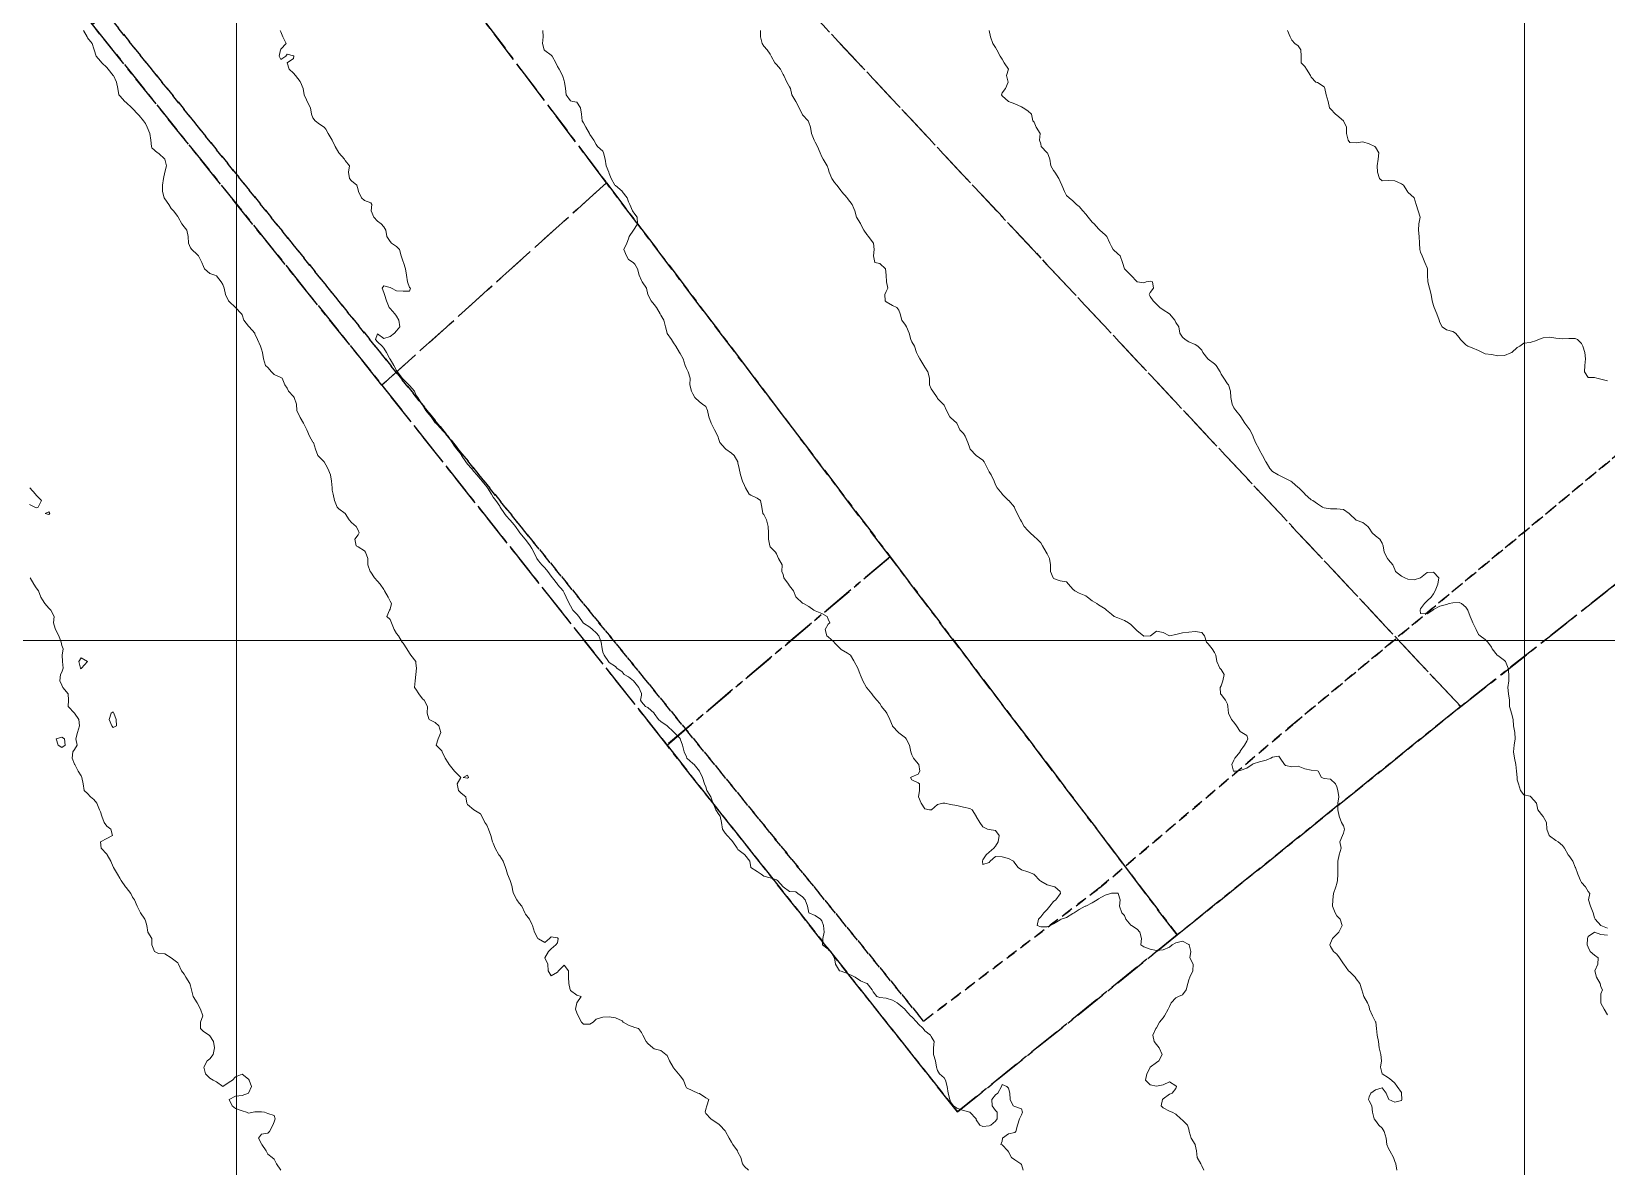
# Model space of a CAD drawing. Header units: centimetres. Extents: x 0 to 642158, y -847 to 649707.
# Drawn here: x 616350.9 to 616473.2, y 619946.5 to 620034.7 of the extents above; entities that cross this region are included whole.
import ezdxf

# ---------------------------------------------------------------- set-up
doc = ezdxf.new("R2010")
doc.units = ezdxf.units.CM
doc.header["$MEASUREMENT"] = 0
doc.linetypes.add('CENTERX2', pattern=[4, 2.5, -0.5, 0.5, -0.5])
doc.linetypes.add('JIS_02_0.7', pattern=[1.35, 0.75, -0.6])
for name, color, linetype, lineweight in [('MEV_grille', 254, 'Continuous', 9), ('WAL_parcellaire agricole', 7, 'JIS_02_0.7', 25), ('WAL_topographie 0.5', 253, 'Continuous', 20)]:
    doc.layers.add(name, color=color, linetype=linetype, lineweight=lineweight)
doc.layers.add('SPW_parcellaire cadastral', color=7, linetype='CENTERX2', lineweight=25, true_color=0xff0542)

# ---------------------------------------------------------------- blocks, each defined once
blk = doc.blocks.new('*U114')
at = {"layer": 'MEV_grille', "transparency": 33554687}
blk.add_lwpolyline([(-1338.46, 0), (1338.46, 0)], dxfattribs=at)
blk = doc.blocks.new('*U115')
at = {"layer": 'MEV_grille', "color": 0, "linetype": 'ByBlock', "lineweight": -2, "transparency": 16777216}
blk.add_blockref('*U114', (0, -2400), dxfattribs=at)
blk = doc.blocks.new('*U112')
at = {"layer": 'MEV_grille', "transparency": 33554687}
blk.add_lwpolyline([(0, 1825.48), (0, -1825.48)], dxfattribs=at)
blk = doc.blocks.new('*U113')
at = {"layer": 'MEV_grille', "color": 0, "linetype": 'ByBlock', "lineweight": -2, "transparency": 16777216}
for p in [(1000, 0), (1100, 0)]:
    blk.add_blockref('*U112', p, dxfattribs=at)

msp = doc.modelspace()

# ---------------------------------------------------------------- linework, layer by layer
at = {"layer": 'SPW_parcellaire cadastral'}
for points in [[(616511.84, 620021.75), (616492.79, 620006.7), (616461.86, 619982.25), (616361.28, 620089.74), (616372.47, 620102.32), (616385.49, 620115.97), (616388.28, 620118.88), (616421.75, 620078.64), (616465.9, 620118.32), (616486.38, 620091.76), (616496.27, 620078.95), (616506.88, 620065.19), (616528.96, 620036.62), (616529.6, 620035.78), (616511.84, 620021.75)], [(616461.86, 619982.25), (616439.84, 619964.52), (616417.56, 619993.89), (616395.54, 620022.92), (616374.12, 620051.34), (616352.29, 620080.31), (616361.28, 620089.74), (616461.86, 619982.25)], [(616355.61, 620035.23), (616378.11, 620007.22), (616400.24, 619979.27), (616422.78, 619950.78), (616439.84, 619964.52), (616461.86, 619982.25), (616492.79, 620006.7), (616550.1, 619925.62), (616572.77, 619940.88), (616623.29, 619879.23), (616638.83, 619846.6), (616561.89, 619856.19), (616477.99, 619855.63), (616412.75, 619840.79), (616397.07, 619835.25), (616327.13, 619940.12), (616280.66, 620008.69), (616334.42, 620061.61), (616355.61, 620035.23)], [(616374.12, 620051.34), (616395.54, 620022.92), (616378.11, 620007.22), (616355.61, 620035.23), (616374.12, 620051.34)], [(616400.24, 619979.27), (616378.11, 620007.22), (616395.54, 620022.92), (616417.56, 619993.89), (616400.24, 619979.27)], [(616400.24, 619979.27), (616417.56, 619993.89), (616439.84, 619964.52), (616422.78, 619950.78), (616400.24, 619979.27)]]:
    msp.add_lwpolyline(points, dxfattribs=at)
at = {"layer": 'WAL_parcellaire agricole'}
for points in [[(616486.65, 620012.34), (616448.98, 619981), (616433.82, 619968.17), (616420.15, 619957.83), (616389.48, 619995.5), (616335.14, 620062.82), (616359.35, 620087.95), (616451.58, 620182.83), (616479.29, 620211.59), (616514.46, 620165.76), (616459.3, 620121), (616492.24, 620078.82), (616499.25, 620069.84), (616521.81, 620039.43), (616486.65, 620012.34)], [(616269.98, 619995.15), (616319.64, 620046.82), (616335.14, 620062.82), (616389.48, 619995.5), (616420.15, 619957.83), (616433.82, 619968.17), (616448.98, 619981), (616486.65, 620012.34), (616545.99, 619931.35), (616567.65, 619947.68), (616643.83, 619847.53), (616616.66, 619852.36), (616586.16, 619856.19), (616566, 619858.35), (616509.66, 619858.01), (616471.5, 619855.01), (616438, 619847.84), (616396.5, 619834.5), (616337.99, 619916.32), (616292.49, 619970.82), (616269.98, 619995.15)]]:
    msp.add_lwpolyline(points, dxfattribs=at)
at = {"layer": 'WAL_topographie 0.5'}
for points in [[(616354.94, 620034.75), (616355.21, 620034.25), (616355.25, 620034.18), (616355.6, 620033.75), (616355.75, 620033.33), (616355.77, 620033.25), (616355.92, 620032.75), (616356.25, 620032.38), (616356.37, 620032.25), (616356.75, 620031.88), (616356.86, 620031.75), (616357.25, 620031.26), (616357.26, 620031.25), (616357.49, 620030.75), (616357.6, 620030.25), (616357.67, 620029.75), (616357.75, 620029.67), (616358.14, 620029.25), (616358.25, 620029.17), (616358.68, 620028.75), (616358.75, 620028.69), (616359.16, 620028.25), (616359.25, 620028.15), (616359.59, 620027.75), (616359.75, 620027.53), (616359.87, 620027.25), (616360.09, 620026.75), (616360.17, 620026.25), (616360.22, 620025.75), (616360.25, 620025.64), (616360.69, 620025.25), (616360.75, 620025.22), (616361.25, 620024.75), (616361.25, 620024.75), (616361.37, 620024.25), (616361.25, 620023.75), (616361.25, 620023.75), (616361.14, 620023.25), (616361.06, 620022.75), (616361.06, 620022.25), (616361.21, 620021.75), (616361.25, 620021.69), (616361.56, 620021.25), (616361.75, 620020.94), (616361.92, 620020.75), (616362.25, 620020.3), (616362.28, 620020.25), (616362.58, 620019.75), (616362.75, 620019.51), (616362.96, 620019.25), (616363.06, 620018.75), (616363.09, 620018.25), (616363.25, 620017.89), (616363.36, 620017.75), (616363.75, 620017.36), (616363.86, 620017.25), (616364.13, 620016.75), (616364.25, 620016.42), (616364.34, 620016.25), (616364.75, 620015.89), (616365.13, 620015.75), (616365.25, 620015.7), (616365.62, 620015.25), (616365.75, 620015.03), (616365.86, 620014.75), (616365.97, 620014.25), (616366.2, 620013.75), (616366.25, 620013.7), (616366.75, 620013.25), (616366.75, 620013.25), (616367.21, 620012.75), (616367.25, 620012.68), (616367.39, 620012.25), (616367.75, 620011.8), (616367.81, 620011.75), (616368.23, 620011.25), (616368.25, 620011.2), (616368.44, 620010.75), (616368.69, 620010.25), (616368.75, 620010), (616368.83, 620009.75), (616368.9, 620009.25), (616369.07, 620008.75), (616369.25, 620008.59), (616369.53, 620008.25), (616369.75, 620008.04), (616370.25, 620007.8), (616370.35, 620007.75), (616370.57, 620007.25), (616370.75, 620006.97), (616370.85, 620006.75), (616371.25, 620006.33), (616371.3, 620006.25), (616371.47, 620005.75), (616371.49, 620005.25), (616371.72, 620004.75), (616371.75, 620004.71), (616372.02, 620004.25), (616372.25, 620003.79), (616372.27, 620003.75), (616372.48, 620003.25), (616372.75, 620002.8), (616372.79, 620002.75), (616372.94, 620002.25), (616373.12, 620001.75), (616373.25, 620001.61), (616373.62, 620001.25), (616373.75, 620001.03), (616373.91, 620000.75), (616374.12, 620000.25), (616374.2, 619999.75), (616374.23, 619999.25), (616374.25, 619999.06), (616374.32, 619998.75), (616374.43, 619998.25), (616374.64, 619997.75), (616374.75, 619997.62), (616375.25, 619997.25), (616375.25, 619997.25), (616375.57, 619996.75), (616375.75, 619996.55), (616376.1, 619996.25), (616376.25, 619995.96), (616376.34, 619995.75), (616376.25, 619995.6), (616376, 619995.25), (616376.11, 619994.75), (616376.25, 619994.66), (616376.75, 619994.34), (616376.84, 619994.25), (616377.01, 619993.75), (616377.02, 619993.25), (616377.2, 619992.75), (616377.25, 619992.7), (616377.53, 619992.25), (616377.75, 619991.99), (616377.98, 619991.75), (616378.25, 619991.34), (616378.31, 619991.25), (616378.6, 619990.75), (616378.75, 619990.43), (616378.85, 619990.25), (616378.75, 619989.83), (616378.69, 619989.75), (616378.5, 619989.25), (616378.75, 619989.02), (616378.84, 619988.75), (616379.06, 619988.25), (616379.25, 619987.94), (616379.38, 619987.75), (616379.69, 619987.25), (616379.75, 619987.17), (616380.04, 619986.75), (616380.25, 619986.4), (616380.34, 619986.25), (616380.73, 619985.75), (616380.75, 619985.62), (616380.79, 619985.25), (616380.75, 619984.75), (616380.75, 619984.75), (616380.68, 619984.25), (616380.63, 619983.75), (616380.75, 619983.62), (616380.97, 619983.25), (616381.25, 619982.86), (616381.38, 619982.75), (616381.64, 619982.25), (616381.63, 619981.75), (616381.75, 619981.3), (616381.78, 619981.25), (616382.25, 619981.03), (616382.52, 619980.75), (616382.67, 619980.25), (616382.47, 619979.75), (616382.31, 619979.25), (616382.75, 619978.81), (616382.78, 619978.75), (616383.02, 619978.25), (616383.25, 619977.88), (616383.33, 619977.75), (616383.75, 619977.25), (616383.75, 619977.25), (616384.22, 619976.75), (616383.95, 619976.25), (616384.05, 619975.75), (616384.25, 619975.53), (616384.62, 619975.25), (616384.7, 619974.75), (616384.75, 619974.64), (616385.25, 619974.25), (616385.25, 619974.25), (616385.75, 619973.94), (616385.86, 619973.75), (616386.1, 619973.25), (616386.25, 619973.05), (616386.39, 619972.75), (616386.55, 619972.25), (616386.7, 619971.75), (616386.75, 619971.66), (616386.9, 619971.25), (616387.19, 619970.75), (616387.25, 619970.67), (616387.53, 619970.25), (616387.71, 619969.75), (616387.75, 619969.6), (616387.85, 619969.25), (616388.07, 619968.75), (616388.22, 619968.25), (616388.25, 619968.03), (616388.31, 619967.75), (616388.57, 619967.25), (616388.75, 619967), (616388.97, 619966.75), (616389.2, 619966.25), (616389.25, 619966.14), (616389.56, 619965.75), (616389.75, 619965.36), (616389.79, 619965.25), (616389.96, 619964.75), (616390.21, 619964.25), (616390.25, 619964.21), (616390.75, 619963.94), (616391.12, 619964.25), (616391.25, 619964.38), (616391.75, 619964.3), (616391.79, 619964.25), (616391.75, 619963.92), (616391.62, 619963.75), (616391.25, 619963.45), (616391.05, 619963.25), (616390.75, 619962.75), (616390.98, 619962.25), (616391.01, 619961.75), (616391.25, 619961.35), (616391.75, 619961.64), (616391.81, 619961.75), (616392.25, 619962.17), (616392.58, 619961.75), (616392.59, 619961.25), (616392.62, 619960.75), (616392.72, 619960.25), (616392.75, 619960.21), (616393.25, 619959.86), (616393.57, 619959.75), (616393.25, 619959.25), (616393.25, 619959.25), (616393.14, 619958.75), (616393.25, 619958.48), (616393.35, 619958.25), (616393.59, 619957.75), (616393.75, 619957.6), (616394.25, 619957.6), (616394.5, 619957.75), (616394.75, 619957.98), (616395.25, 619958.13), (616395.75, 619958.17), (616396.25, 619958.08), (616396.75, 619957.85), (616396.84, 619957.75), (616397.25, 619957.53), (616397.75, 619957.35), (616398.03, 619957.25), (616398.25, 619956.94), (616398.35, 619956.75), (616398.63, 619956.25), (616398.75, 619956.1), (616399.15, 619955.75), (616399.25, 619955.68), (616399.75, 619955.54), (616400.16, 619955.25), (616400.25, 619955.16), (616400.44, 619954.75), (616400.72, 619954.25), (616400.75, 619954.2), (616401.13, 619953.75), (616401.25, 619953.58), (616401.52, 619953.25), (616401.71, 619952.75), (616401.75, 619952.66), (616402.25, 619952.41), (616402.64, 619952.25), (616402.75, 619952.21), (616403.25, 619951.87), (616403.48, 619951.75), (616403.32, 619951.25), (616403.25, 619951), (616403.2, 619950.75), (616403.25, 619950.67), (616403.65, 619950.25), (616403.75, 619950.17), (616404.25, 619949.84), (616404.34, 619949.75), (616404.75, 619949.31), (616404.79, 619949.25), (616405.06, 619948.75), (616405.25, 619948.43), (616405.35, 619948.25), (616405.7, 619947.75), (616405.75, 619947.66), (616405.97, 619947.25), (616406.11, 619946.75), (616406.25, 619946.55), (616406.57, 619946.25)], [(616370.21, 620034.75), (616370.25, 620034.66), (616370.42, 620034.25), (616370.66, 620033.75), (616370.25, 620033.3), (616370.22, 620033.25), (616370.14, 620032.75), (616370.25, 620032.5), (616370.65, 620032.75), (616370.75, 620032.92), (616371.25, 620032.78), (616371.27, 620032.75), (616371.25, 620032.58), (616370.75, 620032.25), (616370.9, 620031.75), (616371.25, 620031.43), (616371.4, 620031.25), (616371.75, 620030.8), (616371.78, 620030.75), (616371.98, 620030.25), (616372.06, 620029.75), (616372.25, 620029.38), (616372.31, 620029.25), (616372.55, 620028.75), (616372.63, 620028.25), (616372.75, 620027.97), (616372.92, 620027.75), (616373.25, 620027.49), (616373.63, 620027.25), (616373.75, 620027.1), (616373.94, 620026.75), (616374.25, 620026.25), (616374.25, 620026.25), (616374.47, 620025.75), (616374.75, 620025.25), (616374.75, 620025.25), (616375.2, 620024.75), (616375.25, 620024.66), (616375.59, 620024.25), (616375.51, 620023.75), (616375.59, 620023.25), (616375.75, 620023.08), (616376.17, 620022.75), (616376.25, 620022.38), (616376.28, 620022.25), (616376.52, 620021.75), (616376.75, 620021.56), (616377.25, 620021.36), (616377.31, 620021.25), (616377.27, 620020.75), (616377.47, 620020.25), (616377.75, 620019.96), (616378.06, 620019.75), (616378.25, 620019.52), (616378.41, 620019.25), (616378.48, 620018.75), (616378.75, 620018.37), (616378.86, 620018.25), (616379.25, 620017.98), (616379.47, 620017.75), (616379.61, 620017.25), (616379.75, 620016.8), (616379.77, 620016.75), (616379.93, 620016.25), (616380.02, 620015.75), (616380.08, 620015.25), (616380.25, 620014.81), (616380.32, 620014.75), (616380.25, 620014.5), (616379.75, 620014.5), (616379.25, 620014.55), (616378.84, 620014.75), (616378.75, 620014.8), (616378.25, 620014.93), (616378.13, 620014.75), (616378.25, 620014.42), (616378.31, 620014.25), (616378.45, 620013.75), (616378.67, 620013.25), (616378.75, 620013.16), (616379.12, 620012.75), (616379.25, 620012.56), (616379.42, 620012.25), (616379.49, 620011.75), (616379.25, 620011.42), (616379.07, 620011.25), (616378.75, 620011), (616378.25, 620010.84), (616377.75, 620011.21), (616377.61, 620010.75), (616377.75, 620010.58), (616378.12, 620010.25), (616378.25, 620010.09), (616378.47, 620009.75), (616378.73, 620009.25), (616378.75, 620009.22), (616379.03, 620008.75), (616379.25, 620008.34), (616379.31, 620008.25), (616379.69, 620007.75), (616379.75, 620007.68), (616380.19, 620007.25), (616380.25, 620007.18), (616380.63, 620006.75), (616380.75, 620006.47), (616380.9, 620006.25), (616381.2, 620005.75), (616381.25, 620005.68), (616381.52, 620005.25), (616381.75, 620004.95), (616381.92, 620004.75), (616382.25, 620004.3), (616382.29, 620004.25), (616382.75, 620003.76), (616382.76, 620003.75), (616383.25, 620003.25), (616383.25, 620003.25), (616383.56, 620002.75), (616383.75, 620002.48), (616383.91, 620002.25), (616384.25, 620001.82), (616384.29, 620001.75), (616384.62, 620001.25), (616384.75, 620001.08), (616385.05, 620000.75), (616385.25, 620000.52), (616385.48, 620000.25), (616385.75, 619999.92), (616385.89, 619999.75), (616386.25, 619999.32), (616386.31, 619999.25), (616386.62, 619998.75), (616386.75, 619998.52), (616386.94, 619998.25), (616387.25, 619997.81), (616387.29, 619997.75), (616387.62, 619997.25), (616387.75, 619997.08), (616388.03, 619996.75), (616388.25, 619996.52), (616388.47, 619996.25), (616388.75, 619995.82), (616388.8, 619995.75), (616389.22, 619995.25), (616389.25, 619995.22), (616389.62, 619994.75), (616389.75, 619994.53), (616389.9, 619994.25), (616390.13, 619993.75), (616390.25, 619993.58), (616390.51, 619993.25), (616390.75, 619993.02), (616390.98, 619992.75), (616391.25, 619992.39), (616391.34, 619992.25), (616391.73, 619991.75), (616391.75, 619991.73), (616392.17, 619991.25), (616392.25, 619991.09), (616392.42, 619990.75), (616392.64, 619990.25), (616392.75, 619990.08), (616392.94, 619989.75), (616393.25, 619989.44), (616393.39, 619989.25), (616393.74, 619988.75), (616393.75, 619988.74), (616394.25, 619988.41), (616394.45, 619988.25), (616394.75, 619987.98), (616394.94, 619987.75), (616395.12, 619987.25), (616395.2, 619986.75), (616395.25, 619986.48), (616395.37, 619986.25), (616395.7, 619985.75), (616395.75, 619985.67), (616396.25, 619985.36), (616396.34, 619985.25), (616396.75, 619984.96), (616396.92, 619984.75), (616397.25, 619984.56), (616397.63, 619984.25), (616397.75, 619984.13), (616398.06, 619983.75), (616398.25, 619983.27), (616398.25, 619983.25), (616398.25, 619983.15), (616398.19, 619982.75), (616398.25, 619982.62), (616398.57, 619982.25), (616398.75, 619982.18), (616399.24, 619981.75), (616399.25, 619981.73), (616399.59, 619981.25), (616399.75, 619981.09), (616400.25, 619980.76), (616400.26, 619980.75), (616400.75, 619980.3), (616400.8, 619980.25), (616401.25, 619979.79), (616401.27, 619979.75), (616401.45, 619979.25), (616401.58, 619978.75), (616401.75, 619978.36), (616401.78, 619978.25), (616402.25, 619977.84), (616402.35, 619977.75), (616402.75, 619977.25), (616402.75, 619977.25), (616402.99, 619976.75), (616403.16, 619976.25), (616403.25, 619976.02), (616403.32, 619975.75), (616403.63, 619975.25), (616403.75, 619974.94), (616403.82, 619974.75), (616404.02, 619974.25), (616404.25, 619973.87), (616404.37, 619973.75), (616404.47, 619973.25), (616404.55, 619972.75), (616404.75, 619972.42), (616404.92, 619972.25), (616405.25, 619971.89), (616405.35, 619971.75), (616405.68, 619971.25), (616405.75, 619971.17), (616406.25, 619970.76), (616406.27, 619970.75), (616406.66, 619970.25), (616406.75, 619969.75), (616406.75, 619969.75), (616407.25, 619969.46), (616407.55, 619969.25), (616407.75, 619969.08), (616408.25, 619968.95), (616408.75, 619968.81), (616408.83, 619968.75), (616409.25, 619968.25), (616409.25, 619968.25), (616409.75, 619967.91), (616410.25, 619967.86), (616410.39, 619967.75), (616410.75, 619967.49), (616410.96, 619967.25), (616411.14, 619966.75), (616411.25, 619966.25), (616411.25, 619966.25), (616411.75, 619966.04), (616412.15, 619965.75), (616412.25, 619965.62), (616412.4, 619965.25), (616412.44, 619964.75), (616412.34, 619964.25), (616412.31, 619963.75), (616412.75, 619963.41), (616412.95, 619963.25), (616413.25, 619962.75), (616413.25, 619962.75), (616413.32, 619962.25), (616413.64, 619961.75), (616413.75, 619961.72), (616414.25, 619961.54), (616414.75, 619961.31), (616414.84, 619961.25), (616415.25, 619960.95), (616415.75, 619960.76), (616415.77, 619960.75), (616416.16, 619960.25), (616416.25, 619960.1), (616416.53, 619959.75), (616416.75, 619959.67), (616417.25, 619959.61), (616417.75, 619959.45), (616418.1, 619959.25), (616418.25, 619959.15), (616418.7, 619958.75), (616418.75, 619958.69), (616419.14, 619958.25), (616419.25, 619958.16), (616419.64, 619957.75), (616419.75, 619957.63), (616420.12, 619957.25), (616420.25, 619957.07), (616420.69, 619956.75), (616420.75, 619956.63), (616420.97, 619956.25), (616420.94, 619955.75), (616420.92, 619955.25), (616421.08, 619954.75), (616421.17, 619954.25), (616421.25, 619954), (616421.4, 619953.75), (616421.75, 619953.44), (616421.87, 619953.25), (616422, 619952.75), (616422.08, 619952.25), (616422.19, 619951.75), (616422.25, 619951.56), (616422.47, 619951.25), (616422.75, 619951.08), (616423.25, 619950.88), (616423.75, 619950.75), (616423.75, 619950.75), (616424.23, 619950.25), (616424.25, 619950.17), (616424.53, 619949.75), (616424.75, 619949.65), (616425.25, 619949.69), (616425.38, 619949.75), (616425.75, 619950.07), (616425.88, 619950.25), (616425.86, 619950.75), (616425.75, 619950.9), (616425.49, 619951.25), (616425.45, 619951.75), (616425.75, 619952.1), (616425.93, 619952.25), (616426.2, 619952.75), (616426.25, 619952.92), (616426.62, 619952.75), (616426.75, 619952.62), (616426.85, 619952.25), (616426.88, 619951.75), (616427.12, 619951.25), (616427.25, 619951.2), (616427.75, 619951.02), (616427.85, 619950.75), (616427.75, 619950.55), (616427.6, 619950.25), (616427.44, 619949.75), (616427.33, 619949.25), (616427.25, 619949.18), (616426.75, 619949.09), (616426.28, 619948.75), (616426.25, 619948.5), (616426.15, 619948.25), (616426.25, 619948.22), (616426.7, 619947.75), (616426.75, 619947.69), (616426.98, 619947.25), (616427.25, 619947.05), (616427.7, 619946.75), (616427.75, 619946.7), (616427.9, 619946.25)], [(616390.6, 620034.75), (616390.62, 620034.25), (616390.58, 620033.75), (616390.71, 620033.25), (616390.75, 620033.19), (616391.25, 620032.83), (616391.33, 620032.75), (616391.61, 620032.25), (616391.75, 620031.95), (616391.87, 620031.75), (616392.12, 620031.25), (616392.25, 620030.84), (616392.28, 620030.75), (616392.37, 620030.25), (616392.4, 620029.75), (616392.75, 620029.29), (616392.92, 620029.25), (616393.25, 620029.19), (616393.52, 620028.75), (616393.61, 620028.25), (616393.66, 620027.75), (616393.75, 620027.58), (616393.94, 620027.25), (616394.22, 620026.75), (616394.25, 620026.69), (616394.56, 620026.25), (616394.75, 620025.89), (616394.85, 620025.75), (616395.25, 620025.39), (616395.32, 620025.25), (616395.44, 620024.75), (616395.51, 620024.25), (616395.72, 620023.75), (616395.75, 620023.64), (616395.9, 620023.25), (616396.18, 620022.75), (616396.25, 620022.71), (616396.75, 620022.27), (616396.76, 620022.25), (616397.14, 620021.75), (616397.25, 620021.46), (616397.34, 620021.25), (616397.57, 620020.75), (616397.75, 620020.48), (616397.93, 620020.25), (616397.95, 620019.75), (616397.75, 620019.4), (616397.63, 620019.25), (616397.31, 620018.75), (616397.25, 620018.58), (616397.12, 620018.25), (616396.89, 620017.75), (616397.09, 620017.25), (616397.25, 620016.98), (616397.62, 620016.75), (616397.75, 620016.61), (616397.96, 620016.25), (616398.07, 620015.75), (616398.25, 620015.35), (616398.31, 620015.25), (616398.64, 620014.75), (616398.75, 620014.25), (616398.75, 620014.25), (616399, 620013.75), (616399.25, 620013.49), (616399.43, 620013.25), (616399.7, 620012.75), (616399.75, 620012.65), (616400, 620012.25), (616400.11, 620011.75), (616400.24, 620011.25), (616400.25, 620011.23), (616400.6, 620010.75), (616400.75, 620010.5), (616400.92, 620010.25), (616401.2, 620009.75), (616401.25, 620009.66), (616401.49, 620009.25), (616401.64, 620008.75), (616401.75, 620008.52), (616401.89, 620008.25), (616402.04, 620007.75), (616402, 620007.25), (616402.13, 620006.75), (616402.25, 620006.55), (616402.41, 620006.25), (616402.75, 620005.92), (616403, 620005.75), (616403.25, 620005.56), (616403.39, 620005.25), (616403.48, 620004.75), (616403.67, 620004.25), (616403.75, 620004.11), (616403.92, 620003.75), (616404.18, 620003.25), (616404.25, 620003), (616404.34, 620002.75), (616404.75, 620002.3), (616404.8, 620002.25), (616405.25, 620001.94), (616405.45, 620001.75), (616405.73, 620001.25), (616405.75, 620001.18), (616405.85, 620000.75), (616405.94, 620000.25), (616406.09, 619999.75), (616406.25, 619999.42), (616406.33, 619999.25), (616406.63, 619998.75), (616406.75, 619998.67), (616407.25, 619998.43), (616407.49, 619998.25), (616407.6, 619997.75), (616407.68, 619997.25), (616407.75, 619997.17), (616407.97, 619996.75), (616408.09, 619996.25), (616408.13, 619995.75), (616408.12, 619995.25), (616408.22, 619994.75), (616408.25, 619994.67), (616408.67, 619994.25), (616408.75, 619994.12), (616408.9, 619993.75), (616409.17, 619993.25), (616409.16, 619992.75), (616409.25, 619992.5), (616409.32, 619992.25), (616409.66, 619991.75), (616409.75, 619991.63), (616410.05, 619991.25), (616410.25, 619990.78), (616410.27, 619990.75), (616410.75, 619990.29), (616410.83, 619990.25), (616411.25, 619990.02), (616411.65, 619989.75), (616411.75, 619989.69), (616412.25, 619989.49), (616412.67, 619989.25), (616412.75, 619989.05), (616412.88, 619988.75), (616412.75, 619988.65), (616412.53, 619988.25), (616412.66, 619987.75), (616412.75, 619987.66), (616413.21, 619987.25), (616413.25, 619987.21), (616413.71, 619986.75), (616413.75, 619986.7), (616414.25, 619986.4), (616414.49, 619986.25), (616414.75, 619985.8), (616414.77, 619985.75), (616415.06, 619985.25), (616415.23, 619984.75), (616415.25, 619984.69), (616415.43, 619984.25), (616415.72, 619983.75), (616415.75, 619983.71), (616416.13, 619983.25), (616416.25, 619983.08), (616416.53, 619982.75), (616416.75, 619982.5), (616416.9, 619982.25), (616417.25, 619981.83), (616417.31, 619981.75), (616417.54, 619981.25), (616417.74, 619980.75), (616417.75, 619980.73), (616418.2, 619980.25), (616418.25, 619980.22), (616418.75, 619979.83), (616418.81, 619979.75), (616419.06, 619979.25), (616419.16, 619978.75), (616419.25, 619978.52), (616419.37, 619978.25), (616419.75, 619977.8), (616419.8, 619977.75), (616419.88, 619977.25), (616419.75, 619977), (616419.25, 619976.79), (616419.15, 619976.75), (616419.25, 619976.58), (616419.75, 619976.33), (616419.83, 619976.25), (616419.84, 619975.75), (616419.77, 619975.25), (616419.98, 619974.75), (616420.25, 619974.32), (616420.62, 619974.25), (616420.75, 619974.23), (616420.78, 619974.25), (616421.25, 619974.66), (616421.65, 619974.75), (616421.75, 619974.76), (616421.81, 619974.75), (616422.25, 619974.64), (616422.75, 619974.58), (616423.25, 619974.44), (616423.75, 619974.34), (616423.92, 619974.25), (616424.23, 619973.75), (616424.25, 619973.73), (616424.53, 619973.25), (616424.75, 619972.93), (616425.13, 619972.75), (616425.25, 619972.7), (616425.75, 619972.64), (616426.03, 619972.25), (616425.95, 619971.75), (616425.75, 619971.43), (616425.6, 619971.25), (616425.25, 619970.94), (616425.02, 619970.75), (616424.75, 619970.35), (616424.72, 619970.25), (616424.75, 619970), (616425.25, 619970.14), (616425.34, 619970.25), (616425.75, 619970.62), (616426.25, 619970.59), (616426.75, 619970.46), (616427.13, 619970.25), (616427.25, 619970.11), (616427.49, 619969.75), (616427.75, 619969.57), (616428.25, 619969.43), (616428.71, 619969.25), (616428.75, 619969.22), (616429.18, 619968.75), (616429.25, 619968.7), (616429.75, 619968.42), (616430.25, 619968.28), (616430.36, 619968.25), (616430.75, 619967.9), (616430.79, 619967.75), (616430.75, 619967.71), (616430.42, 619967.25), (616430.25, 619967.11), (616429.95, 619966.75), (616429.75, 619966.5), (616429.49, 619966.25), (616429.25, 619965.93), (616429.09, 619965.75), (616428.97, 619965.25), (616429.25, 619965.15), (616429.75, 619965.16), (616429.98, 619965.25), (616430.25, 619965.38), (616430.75, 619965.7), (616430.85, 619965.75), (616431.25, 619965.89), (616431.75, 619966.18), (616431.85, 619966.25), (616432.25, 619966.51), (616432.71, 619966.75), (616432.75, 619966.77), (616433.25, 619967.01), (616433.63, 619967.25), (616433.75, 619967.33), (616434.25, 619967.62), (616434.67, 619967.75), (616434.75, 619967.77), (616435.25, 619967.77), (616435.27, 619967.75), (616435.41, 619967.25), (616435.37, 619966.75), (616435.56, 619966.25), (616435.75, 619966.04), (616435.87, 619965.75), (616436.25, 619965.29), (616436.29, 619965.25), (616436.75, 619964.96), (616436.96, 619964.75), (616437.07, 619964.25), (616437.02, 619963.75), (616437.25, 619963.6), (616437.75, 619963.41), (616438.25, 619963.32), (616438.75, 619963.38), (616439.25, 619963.58), (616439.46, 619963.75), (616439.75, 619963.91), (616440.25, 619964.05), (616440.75, 619963.79), (616440.78, 619963.75), (616440.9, 619963.25), (616440.83, 619962.75), (616441.09, 619962.25), (616441.05, 619961.75), (616440.82, 619961.25), (616440.75, 619961.03), (616440.67, 619960.75), (616440.54, 619960.25), (616440.25, 619959.87), (616439.96, 619959.75), (616439.75, 619959.64), (616439.39, 619959.25), (616439.25, 619958.98), (616439.16, 619958.75), (616438.85, 619958.25), (616438.75, 619958.1), (616438.48, 619957.75), (616438.25, 619957.32), (616438.2, 619957.25), (616437.96, 619956.75), (616438.06, 619956.25), (616438.25, 619956.02), (616438.44, 619955.75), (616438.67, 619955.25), (616438.42, 619954.75), (616438.25, 619954.63), (616437.76, 619954.25), (616437.75, 619954.23), (616437.48, 619953.75), (616437.39, 619953.25), (616437.75, 619952.88), (616438.25, 619952.79), (616438.75, 619952.89), (616439.25, 619953.11), (616439.75, 619952.82), (616439.8, 619952.75), (616439.75, 619952.61), (616439.46, 619952.25), (616439.25, 619952.15), (616438.75, 619951.79), (616438.72, 619951.75), (616438.61, 619951.25), (616438.75, 619951.1), (616439.25, 619950.84), (616439.46, 619950.75), (616439.75, 619950.62), (616440.13, 619950.25), (616440.25, 619950.15), (616440.65, 619949.75), (616440.75, 619949.44), (616440.79, 619949.25), (616440.94, 619948.75), (616441.24, 619948.25), (616441.25, 619948.22), (616441.34, 619947.75), (616441.41, 619947.25), (616441.69, 619946.75), (616441.75, 619946.59), (616441.91, 619946.25)], [(616407.49, 620034.75), (616407.5, 620034.25), (616407.63, 620033.75), (616407.75, 620033.53), (616408.01, 620033.25), (616408.25, 620032.92), (616408.32, 620032.75), (616408.6, 620032.25), (616408.75, 620032.12), (616409.05, 620031.75), (616409.25, 620031.34), (616409.3, 620031.25), (616409.55, 620030.75), (616409.75, 620030.38), (616409.82, 620030.25), (616409.92, 620029.75), (616410.25, 620029.25), (616410.25, 620029.25), (616410.5, 620028.75), (616410.72, 620028.25), (616410.75, 620028.2), (616411.2, 620027.75), (616411.25, 620027.62), (616411.38, 620027.25), (616411.46, 620026.75), (616411.66, 620026.25), (616411.75, 620026.07), (616411.93, 620025.75), (616412.14, 620025.25), (616412.25, 620024.94), (616412.35, 620024.75), (616412.68, 620024.25), (616412.75, 620024.04), (616412.83, 620023.75), (616413.04, 620023.25), (616413.25, 620022.96), (616413.43, 620022.75), (616413.75, 620022.31), (616413.79, 620022.25), (616414.22, 620021.75), (616414.25, 620021.71), (616414.62, 620021.25), (616414.75, 620020.92), (616414.81, 620020.75), (616414.96, 620020.25), (616415.25, 620019.77), (616415.26, 620019.75), (616415.53, 620019.25), (616415.75, 620018.92), (616415.89, 620018.75), (616416.25, 620018.27), (616416.26, 620018.25), (616416.33, 620017.75), (616416.28, 620017.25), (616416.38, 620016.75), (616416.75, 620016.67), (616417.2, 620016.25), (616417.25, 620015.75), (616417.25, 620015.75), (616417.29, 620015.25), (616417.38, 620014.75), (616417.25, 620014.48), (616417.15, 620014.25), (616417.18, 620013.75), (616417.25, 620013.68), (616417.75, 620013.41), (616418.08, 620013.25), (616418.25, 620013.03), (616418.34, 620012.75), (616418.47, 620012.25), (616418.75, 620011.88), (616418.84, 620011.75), (616419.04, 620011.25), (616419.17, 620010.75), (616419.25, 620010.59), (616419.45, 620010.25), (616419.6, 620009.75), (616419.75, 620009.48), (616419.88, 620009.25), (616420.19, 620008.75), (616420.25, 620008.62), (616420.49, 620008.25), (616420.62, 620007.75), (616420.63, 620007.25), (616420.75, 620006.93), (616420.88, 620006.75), (616421.22, 620006.25), (616421.25, 620006.19), (616421.69, 620005.75), (616421.75, 620005.67), (616421.94, 620005.25), (616422.19, 620004.75), (616422.25, 620004.69), (616422.75, 620004.25), (616422.75, 620004.25), (616422.98, 620003.75), (616423.25, 620003.46), (616423.39, 620003.25), (616423.59, 620002.75), (616423.75, 620002.31), (616423.78, 620002.25), (616424.25, 620001.75), (616424.25, 620001.75), (616424.75, 620001.39), (616424.86, 620001.25), (616425.11, 620000.75), (616425.25, 620000.49), (616425.4, 620000.25), (616425.63, 619999.75), (616425.75, 619999.48), (616425.87, 619999.25), (616426.25, 619998.77), (616426.26, 619998.75), (616426.75, 619998.26), (616426.77, 619998.25), (616427.21, 619997.75), (616427.25, 619997.64), (616427.42, 619997.25), (616427.69, 619996.75), (616427.75, 619996.64), (616427.96, 619996.25), (616428.25, 619995.93), (616428.43, 619995.75), (616428.75, 619995.45), (616428.97, 619995.25), (616429.25, 619994.97), (616429.4, 619994.75), (616429.68, 619994.25), (616429.75, 619994.12), (616429.93, 619993.75), (616430, 619993.25), (616430, 619992.75), (616430.21, 619992.25), (616430.25, 619992.21), (616430.75, 619992.03), (616431.25, 619991.95), (616431.41, 619991.75), (616431.75, 619991.37), (616431.9, 619991.25), (616432.25, 619991.07), (616432.75, 619990.85), (616432.88, 619990.75), (616433.25, 619990.46), (616433.62, 619990.25), (616433.75, 619990.15), (616434.25, 619989.85), (616434.36, 619989.75), (616434.75, 619989.43), (616434.96, 619989.25), (616435.25, 619989.15), (616435.75, 619988.94), (616436.08, 619988.75), (616436.25, 619988.63), (616436.63, 619988.25), (616436.75, 619988.15), (616437.22, 619987.75), (616437.25, 619987.73), (616437.75, 619987.74), (616437.78, 619987.75), (616438.25, 619988.11), (616438.75, 619988.01), (616439.25, 619987.75), (616439.75, 619987.85), (616440.25, 619987.99), (616440.75, 619988.04), (616441.25, 619988.08), (616441.75, 619988), (616441.98, 619987.75), (616442.12, 619987.25), (616442.25, 619987.14), (616442.57, 619986.75), (616442.75, 619986.46), (616442.86, 619986.25), (616442.93, 619985.75), (616443.17, 619985.25), (616443.25, 619985.14), (616443.5, 619984.75), (616443.4, 619984.25), (616443.25, 619983.86), (616443.19, 619983.75), (616443.22, 619983.25), (616443.25, 619983.19), (616443.6, 619982.75), (616443.75, 619982.45), (616443.79, 619982.25), (616443.84, 619981.75), (616444.06, 619981.25), (616444.25, 619981.05), (616444.45, 619980.75), (616444.75, 619980.31), (616444.86, 619980.25), (616445.25, 619980), (616445.32, 619979.75), (616445.25, 619979.57), (616445.07, 619979.25), (616444.75, 619978.79), (616444.73, 619978.75), (616444.33, 619978.25), (616444.25, 619978.1), (616444.1, 619977.75), (616444.21, 619977.25), (616444.25, 619977.23), (616444.38, 619977.25), (616444.75, 619977.3), (616445.25, 619977.48), (616445.66, 619977.75), (616445.75, 619977.8), (616446.25, 619977.97), (616446.75, 619978.1), (616447.11, 619978.25), (616447.25, 619978.33), (616447.75, 619978.4), (616447.83, 619978.25), (616448.17, 619977.75), (616448.25, 619977.68), (616448.75, 619977.59), (616449.25, 619977.64), (616449.75, 619977.43), (616450.25, 619977.31), (616450.75, 619977.26), (616450.79, 619977.25), (616451.05, 619976.75), (616451.25, 619976.68), (616451.75, 619976.63), (616452.15, 619976.25), (616452.25, 619976.02), (616452.32, 619975.75), (616452.39, 619975.25), (616452.32, 619974.75), (616452.32, 619974.25), (616452.43, 619973.75), (616452.61, 619973.25), (616452.75, 619973), (616452.84, 619972.75), (616452.75, 619972.42), (616452.68, 619972.25), (616452.47, 619971.75), (616452.58, 619971.25), (616452.42, 619970.75), (616452.32, 619970.25), (616452.31, 619969.75), (616452.33, 619969.25), (616452.3, 619968.75), (616452.25, 619968.52), (616452.16, 619968.25), (616451.99, 619967.75), (616451.92, 619967.25), (616451.91, 619966.75), (616452.1, 619966.25), (616452.25, 619966.01), (616452.5, 619965.75), (616452.66, 619965.25), (616452.39, 619964.75), (616452.25, 619964.59), (616451.9, 619964.25), (616451.75, 619963.89), (616451.7, 619963.75), (616451.75, 619963.62), (616451.98, 619963.25), (616452.25, 619963.03), (616452.46, 619962.75), (616452.75, 619962.29), (616452.78, 619962.25), (616453.16, 619961.75), (616453.25, 619961.65), (616453.67, 619961.25), (616453.75, 619961.11), (616454.03, 619960.75), (616454.18, 619960.25), (616454.25, 619960), (616454.33, 619959.75), (616454.63, 619959.25), (616454.75, 619958.94), (616454.79, 619958.75), (616455.01, 619958.25), (616455.25, 619957.77), (616455.26, 619957.75), (616455.33, 619957.25), (616455.38, 619956.75), (616455.48, 619956.25), (616455.54, 619955.75), (616455.65, 619955.25), (616455.7, 619954.75), (616455.62, 619954.25), (616455.75, 619953.75), (616455.75, 619953.75), (616456.25, 619953.44), (616456.49, 619953.25), (616456.75, 619953.01), (616456.93, 619952.75), (616457.25, 619952.29), (616457.27, 619952.25), (616457.28, 619951.75), (616457.25, 619951.68), (616456.75, 619951.53), (616456.29, 619951.75), (616456.25, 619951.81), (616456.08, 619952.25), (616455.75, 619952.65), (616455.25, 619952.5), (616454.87, 619952.25), (616454.75, 619951.95), (616454.71, 619951.75), (616454.75, 619951.65), (616454.95, 619951.25), (616455, 619950.75), (616455.14, 619950.25), (616455.25, 619950.12), (616455.51, 619949.75), (616455.75, 619949.51), (616455.92, 619949.25), (616456.06, 619948.75), (616456.12, 619948.25), (616456.25, 619947.95), (616456.36, 619947.75), (616456.63, 619947.25), (616456.75, 619946.92), (616456.81, 619946.75), (616456.91, 619946.25)], [(616425.25, 620034.75), (616425.36, 620034.25), (616425.54, 620033.75), (616425.75, 620033.42), (616425.85, 620033.25), (616426.11, 620032.75), (616426.25, 620032.53), (616426.42, 620032.25), (616426.75, 620031.75), (616426.75, 620031.75), (616426.75, 620031.75), (616426.6, 620031.25), (616426.72, 620030.75), (616426.52, 620030.25), (616426.25, 620029.9), (616426.21, 620029.75), (616426.25, 620029.67), (616426.75, 620029.25), (616426.75, 620029.25), (616427.25, 620029.07), (616427.75, 620028.82), (616427.88, 620028.75), (616428.25, 620028.51), (616428.54, 620028.25), (616428.63, 620027.75), (616428.75, 620027.63), (616428.9, 620027.25), (616429.2, 620026.75), (616429.17, 620026.25), (616429.25, 620025.94), (616429.29, 620025.75), (616429.75, 620025.26), (616429.77, 620025.25), (616429.96, 620024.75), (616430.03, 620024.25), (616430.25, 620023.89), (616430.34, 620023.75), (616430.66, 620023.25), (616430.75, 620023.04), (616430.88, 620022.75), (616431.1, 620022.25), (616431.25, 620021.95), (616431.46, 620021.75), (616431.75, 620021.53), (616432.04, 620021.25), (616432.25, 620021.09), (616432.52, 620020.75), (616432.75, 620020.49), (616432.94, 620020.25), (616433.25, 620019.87), (616433.39, 620019.75), (616433.75, 620019.36), (616433.84, 620019.25), (616434.25, 620018.88), (616434.39, 620018.75), (616434.62, 620018.25), (616434.75, 620017.98), (616434.87, 620017.75), (616435.25, 620017.42), (616435.41, 620017.25), (616435.61, 620016.75), (616435.75, 620016.25), (616435.75, 620016.25), (616436.25, 620015.75), (616436.25, 620015.75), (616436.75, 620015.25), (616436.75, 620015.25), (616437.25, 620015.16), (616437.45, 620015.25), (616437.75, 620015.3), (616437.92, 620015.25), (616438.02, 620014.75), (616437.75, 620014.42), (616437.67, 620014.25), (616437.75, 620014.1), (616437.98, 620013.75), (616438.25, 620013.5), (616438.5, 620013.25), (616438.75, 620013.06), (616439.25, 620012.75), (616439.25, 620012.75), (616439.67, 620012.25), (616439.75, 620012.08), (616439.98, 620011.75), (616440.05, 620011.25), (616440.25, 620010.94), (616440.46, 620010.75), (616440.75, 620010.58), (616441.25, 620010.36), (616441.46, 620010.25), (616441.75, 620009.92), (616441.83, 620009.75), (616442.22, 620009.25), (616442.25, 620009.22), (616442.75, 620008.86), (616442.88, 620008.75), (616443.18, 620008.25), (616443.25, 620008.08), (616443.48, 620007.75), (616443.75, 620007.31), (616443.82, 620007.25), (616443.98, 620006.75), (616444, 620006.25), (616444.12, 620005.75), (616444.25, 620005.45), (616444.41, 620005.25), (616444.75, 620004.84), (616444.8, 620004.75), (616445.09, 620004.25), (616445.25, 620004.06), (616445.49, 620003.75), (616445.74, 620003.25), (616445.75, 620003.21), (616445.92, 620002.75), (616446.2, 620002.25), (616446.25, 620002.17), (616446.46, 620001.75), (616446.74, 620001.25), (616446.75, 620001.23), (616447.05, 620000.75), (616447.25, 620000.5), (616447.69, 620000.25), (616447.75, 620000.22), (616448.25, 619999.96), (616448.67, 619999.75), (616448.75, 619999.7), (616449.25, 619999.28), (616449.28, 619999.25), (616449.75, 619998.77), (616449.77, 619998.75), (616450.25, 619998.31), (616450.38, 619998.25), (616450.75, 619998.01), (616451.13, 619997.75), (616451.25, 619997.7), (616451.75, 619997.61), (616452.25, 619997.6), (616452.75, 619997.57), (616453.19, 619997.25), (616453.25, 619997.19), (616453.73, 619996.75), (616453.75, 619996.74), (616454.25, 619996.54), (616454.66, 619996.25), (616454.75, 619996.11), (616454.98, 619995.75), (616455.25, 619995.52), (616455.57, 619995.25), (616455.75, 619994.94), (616455.83, 619994.75), (616455.92, 619994.25), (616456.17, 619993.75), (616456.25, 619993.64), (616456.59, 619993.25), (616456.75, 619992.89), (616456.79, 619992.75), (616457.25, 619992.39), (616457.51, 619992.25), (616457.75, 619992.16), (616458.25, 619992.1), (616458.75, 619992.25), (616458.75, 619992.25), (616459.25, 619992.66), (616459.75, 619992.7), (616460.17, 619992.25), (616460.08, 619991.75), (616459.87, 619991.25), (616459.75, 619991.01), (616459.56, 619990.75), (616459.25, 619990.47), (616459.06, 619990.25), (616458.75, 619989.84), (616458.7, 619989.75), (616458.75, 619989.48), (616459.25, 619989.47), (616459.7, 619989.75), (616459.75, 619989.8), (616460.25, 619990.06), (616460.75, 619990.19), (616460.97, 619990.25), (616461.25, 619990.32), (616461.75, 619990.33), (616461.91, 619990.25), (616462.25, 619989.97), (616462.4, 619989.75), (616462.6, 619989.25), (616462.75, 619988.88), (616462.8, 619988.75), (616463.06, 619988.25), (616463.25, 619987.85), (616463.37, 619987.75), (616463.75, 619987.47), (616463.97, 619987.25), (616464.25, 619986.87), (616464.31, 619986.75), (616464.69, 619986.25), (616464.75, 619986.21), (616465.25, 619985.84), (616465.35, 619985.75), (616465.54, 619985.25), (616465.59, 619984.75), (616465.6, 619984.25), (616465.51, 619983.75), (616465.58, 619983.25), (616465.65, 619982.75), (616465.66, 619982.25), (616465.75, 619981.93), (616465.81, 619981.75), (616465.92, 619981.25), (616465.97, 619980.75), (616466.07, 619980.25), (616466.08, 619979.75), (616466.01, 619979.25), (616465.96, 619978.75), (616466.04, 619978.25), (616466.14, 619977.75), (616466.19, 619977.25), (616466.23, 619976.75), (616466.25, 619976.56), (616466.35, 619976.25), (616466.5, 619975.75), (616466.75, 619975.4), (616467.25, 619975.29), (616467.31, 619975.25), (616467.75, 619974.75), (616467.75, 619974.75), (616467.85, 619974.25), (616468.23, 619973.75), (616468.25, 619973.73), (616468.53, 619973.25), (616468.55, 619972.75), (616468.72, 619972.25), (616468.75, 619972.23), (616469.25, 619971.87), (616469.42, 619971.75), (616469.75, 619971.46), (616469.91, 619971.25), (616470.21, 619970.75), (616470.25, 619970.69), (616470.57, 619970.25), (616470.75, 619969.78), (616470.76, 619969.75), (616470.96, 619969.25), (616471.16, 619968.75), (616471.25, 619968.59), (616471.56, 619968.25), (616471.75, 619967.9), (616471.88, 619967.75), (616471.79, 619967.25), (616471.93, 619966.75), (616472.14, 619966.25), (616472.25, 619965.86), (616472.3, 619965.75), (616472.75, 619965.25), (616472.75, 619965.25), (616473.25, 619965.06)], [(616448.42, 620034.75), (616448.61, 620034.25), (616448.75, 620034), (616448.98, 620033.75), (616449.25, 620033.56), (616449.44, 620033.25), (616449.47, 620032.75), (616449.47, 620032.25), (616449.75, 620031.97), (616449.9, 620031.75), (616450.19, 620031.25), (616450.25, 620031.12), (616450.62, 620030.75), (616450.75, 620030.71), (616451.25, 620030.38), (616451.3, 620030.25), (616451.42, 620029.75), (616451.56, 620029.25), (616451.68, 620028.75), (616451.75, 620028.66), (616452.14, 620028.25), (616452.25, 620028.18), (616452.75, 620027.75), (616452.75, 620027.75), (616452.98, 620027.25), (616452.99, 620026.75), (616453.12, 620026.25), (616453.25, 620026.06), (616453.75, 620026.02), (616454.25, 620026.11), (616454.75, 620025.94), (616455.19, 620025.75), (616455.25, 620025.69), (616455.5, 620025.25), (616455.44, 620024.75), (616455.38, 620024.25), (616455.39, 620023.75), (616455.56, 620023.25), (616455.75, 620023.09), (616456.25, 620023.1), (616456.75, 620023.07), (616457.25, 620022.85), (616457.42, 620022.75), (616457.72, 620022.25), (616457.75, 620022.2), (616458.25, 620021.75), (616458.25, 620021.75), (616458.4, 620021.25), (616458.55, 620020.75), (616458.72, 620020.25), (616458.62, 620019.75), (616458.58, 620019.25), (616458.64, 620018.75), (616458.67, 620018.25), (616458.69, 620017.75), (616458.75, 620017.55), (616458.86, 620017.25), (616459.07, 620016.75), (616459.25, 620016.32), (616459.27, 620016.25), (616459.28, 620015.75), (616459.31, 620015.25), (616459.44, 620014.75), (616459.56, 620014.25), (616459.64, 620013.75), (616459.75, 620013.39), (616459.8, 620013.25), (616460.01, 620012.75), (616460.2, 620012.25), (616460.25, 620012.08), (616460.41, 620011.75), (616460.75, 620011.52), (616461.25, 620011.38), (616461.46, 620011.25), (616461.75, 620010.92), (616461.85, 620010.75), (616462.25, 620010.35), (616462.42, 620010.25), (616462.75, 620010.11), (616463.25, 620009.91), (616463.56, 620009.75), (616463.75, 620009.65), (616464.25, 620009.6), (616464.75, 620009.5), (616465.25, 620009.51), (616465.75, 620009.72), (616465.83, 620009.75), (616466.25, 620010.14), (616466.44, 620010.25), (616466.75, 620010.47), (616467.25, 620010.52), (616467.75, 620010.68), (616467.91, 620010.75), (616468.25, 620010.88), (616468.75, 620010.94), (616469.25, 620010.87), (616469.75, 620010.81), (616470.25, 620010.84), (616470.75, 620010.85), (616470.93, 620010.75), (616471.25, 620010.46), (616471.34, 620010.25), (616471.49, 620009.75), (616471.55, 620009.25), (616471.5, 620008.75), (616471.47, 620008.25), (616471.75, 620007.8), (616472.25, 620007.81), (616472.44, 620007.75), (616472.75, 620007.67), (616473.25, 620007.54)], [(616350.78, 619999.25), (616351.21, 619998.75), (616351.25, 619998.68), (616351.68, 619998.25), (616351.42, 619997.75), (616351.25, 619997.69), (616351.17, 619997.75), (616350.75, 619997.96)], [(616352.32, 619997.25), (616352.25, 619997.17), (616351.95, 619997.25), (616352.25, 619997.39), (616352.32, 619997.25)], [(616350.8, 619992.25), (616351.08, 619991.75), (616351.25, 619991.47), (616351.44, 619991.25), (616351.62, 619990.75), (616351.75, 619990.54), (616351.94, 619990.25), (616352.25, 619989.89), (616352.39, 619989.75), (616352.66, 619989.25), (616352.61, 619988.75), (616352.75, 619988.33), (616352.77, 619988.25), (616353.03, 619987.75), (616353.2, 619987.25), (616353.25, 619987), (616353.36, 619986.75), (616353.28, 619986.25), (616353.31, 619985.75), (616353.36, 619985.25), (616353.25, 619984.94), (616353.16, 619984.75), (616353.11, 619984.25), (616353.25, 619983.92), (616353.32, 619983.75), (616353.75, 619983.25), (616353.75, 619983.25), (616353.77, 619982.75), (616353.75, 619982.25), (616354.25, 619981.75), (616354.25, 619981.75), (616354.58, 619981.25), (616354.62, 619980.75), (616354.46, 619980.25), (616354.35, 619979.75), (616354.44, 619979.25), (616354.25, 619978.92), (616354.12, 619978.75), (616354.05, 619978.25), (616354.25, 619977.79), (616354.27, 619977.75), (616354.52, 619977.25), (616354.75, 619976.87), (616354.82, 619976.75), (616354.92, 619976.25), (616355, 619975.75), (616355.25, 619975.5), (616355.48, 619975.25), (616355.75, 619975.03), (616355.98, 619974.75), (616356.19, 619974.25), (616356.25, 619974.08), (616356.35, 619973.75), (616356.53, 619973.25), (616356.75, 619972.98), (616357.07, 619972.75), (616357.19, 619972.25), (616356.75, 619972.02), (616356.25, 619971.75), (616356.32, 619971.25), (616356.75, 619970.79), (616356.77, 619970.75), (616357.05, 619970.25), (616357.25, 619969.8), (616357.27, 619969.75), (616357.57, 619969.25), (616357.75, 619968.92), (616357.85, 619968.75), (616358.21, 619968.25), (616358.25, 619968.2), (616358.6, 619967.75), (616358.75, 619967.47), (616358.89, 619967.25), (616359.11, 619966.75), (616359.25, 619966.45), (616359.35, 619966.25), (616359.71, 619965.75), (616359.75, 619965.61), (616359.85, 619965.25), (616359.92, 619964.75), (616360.25, 619964.25), (616360.25, 619964.25), (616360.25, 619963.75), (616360.45, 619963.25), (616360.75, 619963.08), (616361.25, 619963.05), (616361.75, 619962.75), (616361.75, 619962.75), (616362.25, 619962.35), (616362.31, 619962.25), (616362.55, 619961.75), (616362.75, 619961.49), (616362.88, 619961.25), (616363.19, 619960.75), (616363.25, 619960.58), (616363.32, 619960.25), (616363.46, 619959.75), (616363.75, 619959.25), (616363.75, 619959.25), (616364.02, 619958.75), (616364.19, 619958.25), (616364.01, 619957.75), (616364.03, 619957.25), (616364.25, 619957.03), (616364.7, 619956.75), (616364.75, 619956.7), (616365.02, 619956.25), (616365.11, 619955.75), (616365.01, 619955.25), (616364.75, 619954.91), (616364.54, 619954.75), (616364.29, 619954.25), (616364.41, 619953.75), (616364.75, 619953.39), (616365, 619953.25), (616365.25, 619953.11), (616365.75, 619952.75), (616366.25, 619953.1), (616366.5, 619953.25), (616366.75, 619953.5), (616367.25, 619953.72), (616367.75, 619953.33), (616367.8, 619953.25), (616367.97, 619952.75), (616367.75, 619952.25), (616367.75, 619952.25), (616367.25, 619952.05), (616366.75, 619952), (616366.25, 619951.75), (616366.48, 619951.25), (616366.75, 619951.06), (616367.25, 619950.86), (616367.58, 619950.75), (616367.75, 619950.68), (616368.12, 619950.75), (616368.25, 619950.79), (616368.75, 619950.8), (616369, 619950.75), (616369.25, 619950.65), (616369.75, 619950.5), (616369.82, 619950.25), (616369.75, 619950), (616369.64, 619949.75), (616369.37, 619949.25), (616369.25, 619949.13), (616368.75, 619949.06), (616368.52, 619948.75), (616368.75, 619948.3), (616368.78, 619948.25), (616369.13, 619947.75), (616369.25, 619947.5), (616369.58, 619947.25), (616369.75, 619947.12), (616369.93, 619946.75), (616370.25, 619946.27)], [(616354.79, 619985.25), (616354.75, 619985.2), (616354.71, 619985.25), (616354.58, 619985.75), (616354.75, 619986.04), (616355.25, 619985.75), (616355.25, 619985.75), (616355.25, 619985.75), (616354.79, 619985.25)], [(616357.5, 619980.75), (616357.25, 619980.63), (616357.13, 619980.75), (616356.94, 619981.25), (616357.08, 619981.75), (616357.25, 619981.84), (616357.29, 619981.75), (616357.47, 619981.25), (616357.5, 619980.75)], [(616353.25, 619979.07), (616353.52, 619979.25), (616353.46, 619979.75), (616353.25, 619979.88), (616352.81, 619979.75), (616352.96, 619979.25), (616353.25, 619979.07)], [(616384.82, 619976.75), (616384.75, 619976.71), (616384.42, 619976.75), (616384.75, 619976.92), (616384.82, 619976.75)], [(616473.25, 619964.5), (616472.75, 619964.57), (616472.25, 619964.75), (616471.75, 619964.4), (616471.7, 619964.25), (616471.69, 619963.75), (616471.75, 619963.58), (616471.9, 619963.25), (616472.25, 619962.96), (616472.53, 619962.75), (616472.51, 619962.25), (616472.28, 619961.75), (616472.41, 619961.25), (616472.69, 619960.75), (616472.75, 619960.5), (616472.86, 619960.25), (616472.75, 619959.95), (616472.73, 619959.75), (616472.74, 619959.25), (616472.75, 619959.22), (616472.99, 619958.75), (616473.25, 619958.32)]]:
    msp.add_lwpolyline(points, dxfattribs=at)

# ---------------------------------------------------------------- block references
at = {"layer": 'MEV_grille', "transparency": 33554687}
for name, p in [('*U113', (615366.81, 620593.64)), ('*U115', (616669.48, 622387.38))]:
    msp.add_blockref(name, p, dxfattribs=at)

doc.saveas('drawing.dxf')
